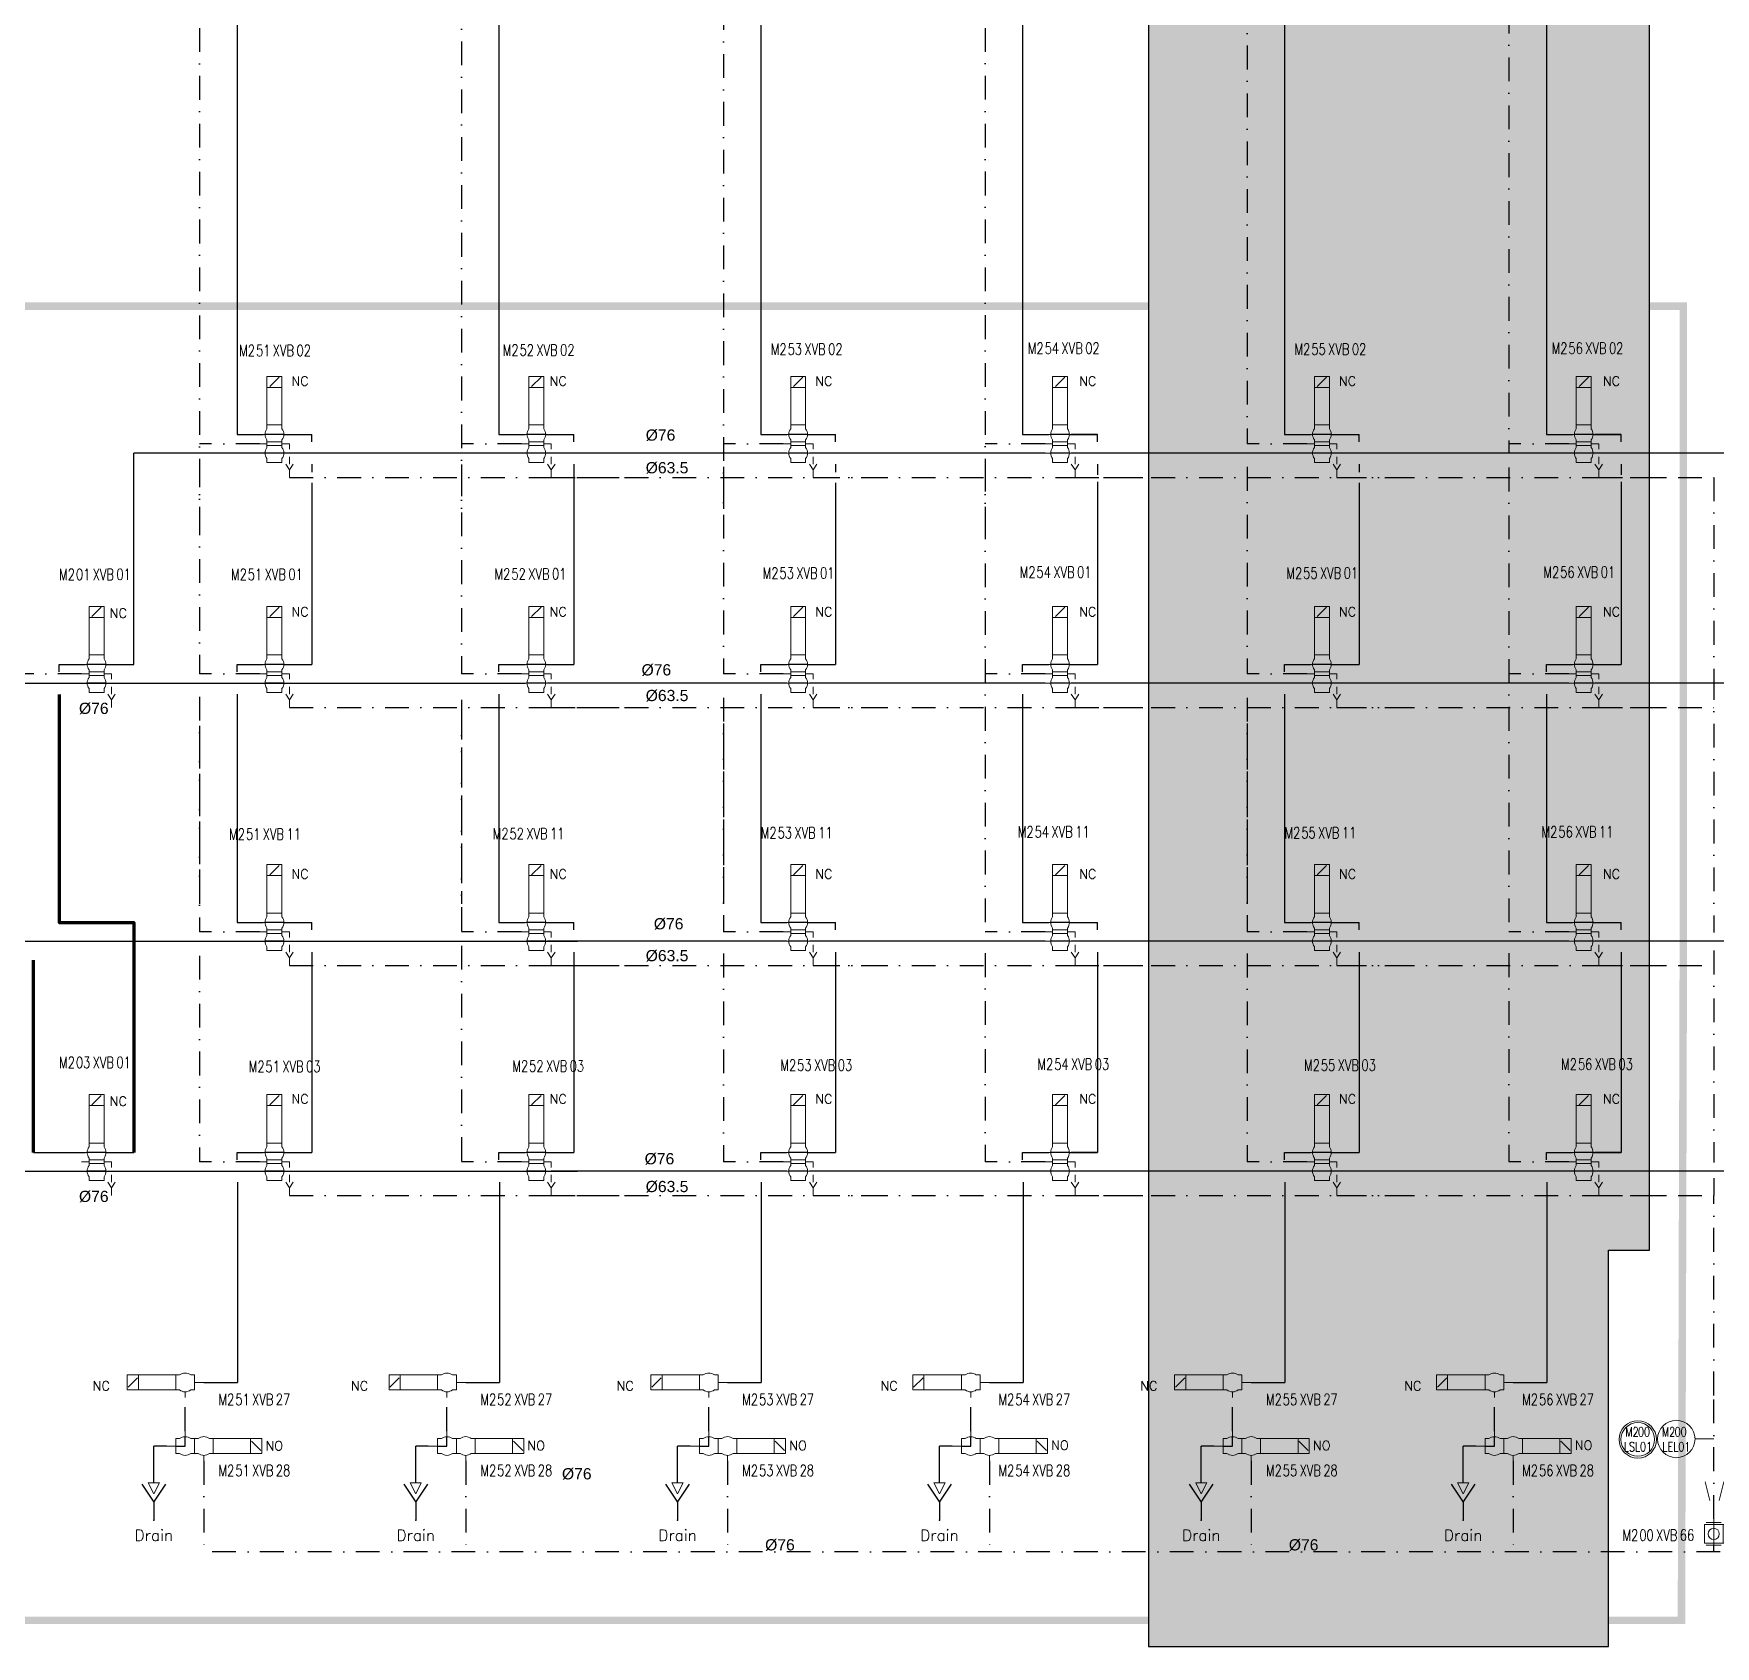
# Model space of a CAD drawing. Header units: inches. Extents: x 10149 to 11899, y 21917 to 23140.
# Drawn here: x 10406 to 10855.6, y 22190.5 to 22621.7 of the extents above; entities that cross this region are included whole.
import ezdxf
from ezdxf.enums import TextEntityAlignment as Align

# ---------------------------------------------------------------- set-up
doc = ezdxf.new("R2010")
doc.units = ezdxf.units.IN
doc.header["$MEASUREMENT"] = 0
doc.linetypes.add('CONTINU', pattern=[0])
doc.linetypes.add('DASHDOT2', pattern=[12.7, 6.35, -3.175, 0, -3.175])
for name, color, linetype in [('1', 7, 'CONTINU'), ('DIAMETRE', 7, 'Continuous'), ('MATERIEL-DIVERS', 7, 'Continuous'), ('POMPES-PROCESS', 7, 'Continuous'), ('REPERES', 7, 'Continuous'), ('techn-data', 7, 'Continuous'), ('TEXTES', 7, 'Continuous'), ('TUYAUTERIE-NEP', 4, 'DASHDOT2'), ('VANNES', 7, 'Continuous')]:
    doc.layers.add(name, color=color, linetype=linetype)
for name, color, linetype, lineweight in [('15 Pipe Drain', 32, 'Continuous', 30), ('19 Pipe Process', 30, 'Continuous', 30), ('31 Equipment', 7, 'Continuous', 9), ('33 Instruments Labels', 7, 'Continuous', 9), ('61 Revision Cloud', 1, 'Continuous', 9), ('Pipe-process', 30, 'Continuous', 70)]:
    doc.layers.add(name, color=color, linetype=linetype, lineweight=lineweight)
doc.layers.get('REPERES').off()
doc.styles.add('ROMANS', font='ROMANS.SHX')
doc.styles.get("Standard").update_dxf_attribs({"font": 'arial.ttf'})

# ---------------------------------------------------------------- blocks, each defined once
blk = doc.blocks.new('APV-VLV-DSEAT-SDE44-3')
at = {"layer": '31 Equipment', "ltscale": 38}
for p, q in [((1.25, 20.25), (-1.25, 17.75)), ((-2.5, 5), (-4, 5)), ((-2, 7.5), (-2, 6.5)), ((2, 7.5), (2, 6.5)), ((2.5, 5), (4, 5)), ((-2, 2.5), (-4, 2.5)), ((-2.5, 0), (-4, 0)), ((2, 2.5), (4, 2.5)), ((2.5, 0), (4, 0)), ((4, 2.5), (4, 1)), ((-2, -2.5), (-2, -1.5)), ((2, -2.5), (2, -1.5)), ((4, -4.5), (3, -3)), ((4, -1), (4, -3)), ((5, -3), (4, -4.5)), ((4, -4.5), (4, -6.5))]:
    blk.add_line(p, q, dxfattribs=at)
at = {"layer": '31 Equipment', "lineweight": 30}
for p, q in [((2.5, 5), (-2.5, 5)), ((2.5, 0), (-2.5, 0))]:
    blk.add_line(p, q, dxfattribs=at)
at = {"layer": '31 Equipment'}
for p, q in [((-2, 3), (-2, 3.5)), ((-2, 1.5), (-2, 2.5)), ((2, 3), (2, 3.5)), ((2, 1.5), (2, 2.5)), ((-2, -2.5), (2, -2.5))]:
    blk.add_line(p, q, dxfattribs=at)
at = {"layer": '31 Equipment', "ltscale": 38}
for points in [[(-2, 17.5), (2, 17.5), (2, 20.5), (-2, 20.5)], [(-2, 7.5), (2, 7.5), (2, 17.5), (-2, 17.5)], [(-2, 3), (2, 3), (2, 2), (-2, 2)]]:
    blk.add_lwpolyline(points, close=True, dxfattribs=at)
for centre, start, end in [((0, 5), 143.1301, 216.8699), ((0, 5), 323.1301, 36.8699), ((0, 0), 143.1301, 216.8699), ((0, 0), 323.1301, 36.8699)]:
    blk.add_arc(centre, 2.5, start, end, dxfattribs=at)
blk = doc.blocks.new('APV-INS-F-L-LS')
at = {"layer": '31 Equipment'}
for radius in [5, 4.5]:
    blk.add_circle((0, 0), radius, dxfattribs=at)
at = {"layer": '33 Instruments Labels', "style": 'ROMANS', "width": 0.8}
blk.add_attdef('LS?', text='', height=3, dxfattribs=at).set_placement((0, 0), align=Align.MIDDLE)
blk = doc.blocks.new('APV-VLV-SSEAT-SW43-41')
at = {"layer": '31 Equipment', "ltscale": 38}
for p, q in [((1.25, 20.25), (-1.25, 17.75)), ((-2, 7.5), (-2, 6.5)), ((2, 7.5), (2, 6.5)), ((2.5, 5), (4, 5)), ((-2.5, 0), (-4, 0)), ((-2, 2.5), (-2, 3.5)), ((-2, 2.5), (2, 2.5)), ((-2, 2.5), (-2, 1.5)), ((2, 2.5), (2, 3.5)), ((2, 2.5), (2, 1.5)), ((-2, -1.5), (-2, -2.5)), ((-2, -2.5), (2, -2.5)), ((0, -2.5), (0, -5)), ((2, -1.5), (2, -2.5))]:
    blk.add_line(p, q, dxfattribs=at)
at = {"layer": '31 Equipment', "lineweight": 30}
for p, q in [((0, 0), (-2.5, 0)), ((0, -2.5), (0, 0))]:
    blk.add_line(p, q, dxfattribs=at)
at = {"layer": '31 Equipment', "ltscale": 38}
for points in [[(-2, 17.5), (2, 17.5), (2, 20.5), (-2, 20.5)], [(-2, 7.5), (2, 7.5), (2, 17.5), (-2, 17.5)]]:
    blk.add_lwpolyline(points, close=True, dxfattribs=at)
for centre, start, end in [((0, 5), 143.1301, 216.8699), ((0, 5), 323.1301, 36.8699), ((0, 0), 143.1301, 216.8699), ((0, 0), 323.1301, 36.8699)]:
    blk.add_arc(centre, 2.5, start, end, dxfattribs=at)
blk = doc.blocks.new('EGOUT')
at = {"color": 7}
for p, q in [((-3.2, 9.61), (0, 4.81)), ((0, 4.81), (3.2, 9.61)), ((0, 4.81), (0, 0))]:
    blk.add_line(p, q, dxfattribs=at)
at = {"color": 7, "extrusion": (0, -1, 0)}
blk.add_point((0, 0), dxfattribs=at)
at = {"layer": 'POMPES-PROCESS', "style": 'ROMANS'}
blk.add_attdef('EGOUT', text='', height=3, dxfattribs=at).set_placement((0, -4), align=Align.MIDDLE)
blk = doc.blocks.new('APV-SIGN-ARW-FLOW-1')
at = {"layer": '31 Equipment'}
for p, q in [((-1.5, -1.5), (-1.5, 1.5)), ((-1.5, 1.5), (1.5, 0)), ((1.5, 0), (-1.5, -1.5))]:
    blk.add_line(p, q, dxfattribs=at)
blk = doc.blocks.new('APV-VLV-SSEAT-SW41-3')
at = {"layer": '31 Equipment', "ltscale": 38}
for p, q in [((1.25, 15.25), (-1.25, 12.75)), ((-2, 2.5), (-2, 1.5)), ((2, 2.5), (2, 1.5)), ((2.5, 0), (4, 0)), ((-2, -2.5), (-2, -1.5)), ((2, -2.5), (-2, -2.5)), ((-2, -2.5), (2, -2.5)), ((0, -2.5), (0, -5)), ((2, -2.5), (2, -1.5))]:
    blk.add_line(p, q, dxfattribs=at)
for points in [[(-2, 12.5), (2, 12.5), (2, 15.5), (-2, 15.5)], [(-2, 2.5), (2, 2.5), (2, 12.5), (-2, 12.5)]]:
    blk.add_lwpolyline(points, close=True, dxfattribs=at)
for start, end in [(143.1301, 216.8699), (323.1301, 36.8699)]:
    blk.add_arc((0, 0), 2.5, start, end, dxfattribs=at)
blk = doc.blocks.new('REPNORM1')
at = {"layer": 'TEXTES', "style": 'ROMANS', "width": 0.75}
for tag, p in [('ZONE', (-9.75, -1.25)), ('SOUSZONE', (-5.25, -1.25)), ('ELEMENT', (-0.75, -1.25)), ('NUM', (5.59, -1.22))]:
    blk.add_attdef(tag, p, '', height=3, dxfattribs=at)
blk = doc.blocks.new('REPINS')
at = {"layer": 'TEXTES', "style": 'ROMANS', "width": 0.75}
for tag, p in [('ZONE', (-3.3, 1)), ('SOUSZONE', (0.1, 1)), ('NUM', (0.2, -3))]:
    blk.add_attdef(tag, p, '', height=2.5, dxfattribs=at)
blk.add_attdef('ELEMENT', text='', height=2.5, dxfattribs=at).set_placement((-0.2, -3), align=Align.RIGHT)
blk = doc.blocks.new('APV-INS-M-L-LE1')
at = {"layer": '31 Equipment', "color": 7}
blk.add_line((0, -5), (0, -10), dxfattribs=at)
blk.add_circle((0, 0), 5, dxfattribs=at)
blk = doc.blocks.new('A$C2A027CBA')
at = {"layer": '31 Equipment', "ltscale": 38}
for p, q in [((0, 6.5), (0, 1.5)), ((5, 6.5), (0, 6.5)), ((2.5, 1.5), (2.5, 8)), ((5, 1.5), (5, 6.5)), ((17.75, 2.75), (15.25, 5.25)), ((0, 1.5), (5, 1.5)), ((2.5, 1.5), (2.5, 0))]:
    blk.add_line(p, q, dxfattribs=at)
at = {"layer": '31 Equipment'}
for p, q in [((4.5, 7), (0.5, 7)), ((0.5, 1), (4.5, 1))]:
    blk.add_line(p, q, dxfattribs=at)
at = {"layer": '31 Equipment', "ltscale": 38}
for points in [[(5, 6.5), (5, 1.5), (15, 1.5), (15, 6.5)], [(15, 6.5), (15, 1.5), (18, 1.5), (18, 6.5)]]:
    blk.add_lwpolyline(points, close=True, dxfattribs=at)
blk.add_circle((2.5, 4), 1.5, dxfattribs=at)
blk = doc.blocks.new('APV-FCE-GEN-REDCON-1')
at = {"layer": '31 Equipment', "color": 7}
for p, q in [((-2.5, 2.5), (2.5, 1.25)), ((2.5, 1.25), (2.5, 1.25)), ((2.5, -1.25), (-2.5, -2.5))]:
    blk.add_line(p, q, dxfattribs=at)

msp = doc.modelspace()

# ---------------------------------------------------------------- hatches: boundary and pattern name
at = {"layer": '1'}
h = msp.add_hatch(dxfattribs=at)
h.set_pattern_fill('ANSI31', color=4)
h.paths.add_polyline_path([(10827, 22190.54), (10827, 22296.5), (10838, 22296.5), (10838, 22651), (11302.29, 22651), (11302.29, 22682.5), (11790, 22682.5), (11790, 23051), (11317.5, 23051), (11317.5, 22689), (10704, 22689), (10704, 22190.54)])

# ---------------------------------------------------------------- linework, layer by layer
at = {"layer": '1', "color": 4}
msp.add_lwpolyline([(10827, 22190.54), (10827, 22296.5), (10838, 22296.5), (10838, 22651), (11302.29, 22651), (11302.29, 22682.5), (11790, 22682.5), (11790, 23051), (11317.5, 23051), (11317.5, 22689), (10704, 22689), (10704, 22190.54), (10827, 22190.54)], dxfattribs=at)
at = {"layer": '15 Pipe Drain'}
for p, q in [((10544.38, 22372.59), (10562.54, 22372.59)), ((10438.14, 22234.3), (10438.14, 22244.1)), ((10441.5, 22244.1), (10438.14, 22244.1)), ((10508.14, 22234.3), (10508.14, 22244.1)), ((10511.5, 22244.1), (10508.14, 22244.1)), ((10578.14, 22234.3), (10578.14, 22244.1)), ((10581.5, 22244.1), (10578.14, 22244.1)), ((10648.14, 22234.3), (10648.14, 22244.1)), ((10651.5, 22244.1), (10648.14, 22244.1)), ((10718.14, 22234.3), (10718.14, 22244.1)), ((10721.5, 22244.1), (10718.14, 22244.1)), ((10788.14, 22234.3), (10788.14, 22244.1)), ((10791.5, 22244.1), (10788.14, 22244.1))]:
    msp.add_line(p, q, dxfattribs=at)
at = {"layer": '19 Pipe Process'}
for p, q in [((10460.38, 22822.01), (10460.38, 22548.83)), ((10530.38, 22734), (10530.38, 22514.57)), ((10600.38, 22710.5), (10600.38, 22514.57)), ((10670.38, 22690), (10670.38, 22514.57)), ((10740.38, 22675), (10740.38, 22514.57)), ((10810.38, 22658.5), (10810.38, 22514.57)), ((10460.38, 22570.33), (10460.38, 22514.57)), ((10460.38, 22514.57), (10467.38, 22514.57)), ((10472.88, 22514.57), (10480.38, 22514.57)), ((10480.38, 22512.57), (10480.38, 22514.57)), ((10530.38, 22514.57), (10537.38, 22514.57)), ((10542.88, 22514.57), (10550.38, 22514.57)), ((10550.38, 22512.57), (10550.38, 22514.57)), ((10600.38, 22514.57), (10607.38, 22514.57)), ((10612.88, 22514.57), (10620.38, 22514.57)), ((10620.38, 22512.57), (10620.38, 22514.57)), ((10670.38, 22514.57), (10677.38, 22514.57)), ((10682.88, 22514.57), (10690.38, 22514.57)), ((10690.38, 22514.57), (10683.38, 22514.57)), ((10690.38, 22512.57), (10690.38, 22514.57)), ((10690.38, 22512.57), (10690.38, 22514.57)), ((10740.38, 22514.57), (10747.38, 22514.57)), ((10752.88, 22514.57), (10760.38, 22514.57)), ((10760.38, 22512.57), (10760.38, 22514.57)), ((10810.38, 22514.57), (10817.38, 22514.57)), ((10822.88, 22514.57), (10830.38, 22514.57)), ((10830.38, 22514.57), (10823.38, 22514.57)), ((10830.38, 22512.57), (10830.38, 22514.57)), ((10830.38, 22512.57), (10830.38, 22514.57)), ((10607.38, 22509.57), (10432.82, 22509.57)), ((10432.82, 22453.08), (10432.82, 22509.57)), ((10480.38, 22506.57), (10480.38, 22504.45)), ((10550.38, 22506.57), (10550.38, 22453.08)), ((10550.38, 22506.57), (10550.38, 22504.45)), ((10676.38, 22509.57), (10613.38, 22509.57)), ((10620.38, 22506.57), (10620.38, 22504.45)), ((10842.5, 22509.57), (10683.38, 22509.57)), ((10690.38, 22506.57), (10690.38, 22503.73)), ((10816.38, 22509.57), (10753.38, 22509.57)), ((10760.38, 22506.57), (10760.38, 22504.45)), ((10860.96, 22509.57), (10823.38, 22509.57)), ((10830.38, 22506.57), (10830.38, 22503.73)), ((10480.38, 22501.61), (10480.38, 22453.08)), ((10550.38, 22501.61), (10550.38, 22453.08)), ((10620.38, 22501.61), (10620.38, 22453.08)), ((10690.38, 22501.91), (10690.38, 22453.08)), ((10760.38, 22501.61), (10760.38, 22453.08)), ((10830.38, 22501.91), (10830.38, 22453.08)), ((10412.82, 22453.08), (10419.82, 22453.08)), ((10412.82, 22451.08), (10412.82, 22453.08)), ((10425.32, 22453.08), (10432.82, 22453.08)), ((10460.38, 22453.08), (10467.38, 22453.08)), ((10460.38, 22451.08), (10460.38, 22453.08)), ((10472.88, 22453.08), (10480.38, 22453.08)), ((10530.38, 22453.08), (10537.38, 22453.08)), ((10530.38, 22451.08), (10530.38, 22453.08)), ((10542.88, 22453.08), (10550.38, 22453.08)), ((10600.38, 22453.08), (10607.38, 22453.08)), ((10600.38, 22451.08), (10600.38, 22453.08)), ((10612.88, 22453.08), (10620.38, 22453.08)), ((10670.38, 22453.08), (10677.38, 22453.08)), ((10670.38, 22451.08), (10670.38, 22453.08)), ((10682.88, 22453.08), (10690.38, 22453.08)), ((10740.38, 22453.08), (10747.38, 22453.08)), ((10740.38, 22451.08), (10740.38, 22453.08)), ((10752.88, 22453.08), (10760.38, 22453.08)), ((10810.38, 22453.08), (10817.38, 22453.08)), ((10810.38, 22451.08), (10810.38, 22453.08)), ((10822.88, 22453.08), (10830.38, 22453.08)), ((10369.2, 22448.08), (10537.38, 22448.08)), ((10607.38, 22448.08), (10543.38, 22448.08)), ((10676.38, 22448.08), (10613.38, 22448.08)), ((10784.61, 22448.08), (10683.38, 22448.08)), ((10816.38, 22448.08), (10753.38, 22448.08)), ((10924.61, 22448.08), (10823.38, 22448.08)), ((10460.38, 22445.08), (10460.38, 22384.09)), ((10530.38, 22445.08), (10530.38, 22384.09)), ((10600.38, 22445.08), (10600.38, 22384.09)), ((10670.38, 22445.08), (10670.38, 22384.09)), ((10740.38, 22445.08), (10740.38, 22384.09)), ((10810.38, 22445.08), (10810.38, 22384.09)), ((10460.38, 22384.09), (10467.38, 22384.09)), ((10472.88, 22384.09), (10480.38, 22384.09)), ((10480.38, 22382.09), (10480.38, 22384.09)), ((10530.38, 22384.09), (10537.38, 22384.09)), ((10542.88, 22384.09), (10550.38, 22384.09)), ((10550.38, 22382.09), (10550.38, 22384.09)), ((10600.38, 22384.09), (10607.38, 22384.09)), ((10612.88, 22384.09), (10620.38, 22384.09)), ((10620.38, 22382.09), (10620.38, 22384.09)), ((10670.38, 22384.09), (10677.38, 22384.09)), ((10682.88, 22384.09), (10690.38, 22384.09)), ((10690.38, 22382.09), (10690.38, 22384.09)), ((10740.38, 22384.09), (10747.38, 22384.09)), ((10752.88, 22384.09), (10760.38, 22384.09)), ((10760.38, 22382.09), (10760.38, 22384.09)), ((10810.38, 22384.09), (10817.38, 22384.09)), ((10822.88, 22384.09), (10830.38, 22384.09)), ((10830.38, 22382.09), (10830.38, 22384.09)), ((10374.41, 22379.09), (10551.39, 22379.09)), ((10480.38, 22376.09), (10480.38, 22322.6)), ((10607.38, 22379.09), (10543.38, 22379.09)), ((10550.38, 22376.09), (10550.38, 22322.6)), ((10676.38, 22379.09), (10613.38, 22379.09)), ((10620.38, 22376.09), (10620.38, 22322.6)), ((10785.61, 22379.09), (10683.38, 22379.09)), ((10690.38, 22376.09), (10690.38, 22322.6)), ((10816.38, 22379.09), (10753.38, 22379.09)), ((10760.38, 22376.09), (10760.38, 22322.6)), ((10925.61, 22379.09), (10823.38, 22379.09)), ((10830.38, 22376.09), (10830.38, 22322.6)), ((10406, 22322.6), (10419.82, 22322.6)), ((10425.32, 22322.6), (10432.82, 22322.6)), ((10460.38, 22322.6), (10467.38, 22322.6)), ((10460.38, 22320.6), (10460.38, 22322.6)), ((10472.88, 22322.6), (10480.38, 22322.6)), ((10530.38, 22322.6), (10537.38, 22322.6)), ((10530.38, 22320.6), (10530.38, 22322.6)), ((10542.88, 22322.6), (10550.38, 22322.6)), ((10600.38, 22322.6), (10607.38, 22322.6)), ((10600.38, 22320.6), (10600.38, 22322.6)), ((10612.88, 22322.6), (10620.38, 22322.6)), ((10670.38, 22322.6), (10677.38, 22322.6)), ((10670.38, 22320.6), (10670.38, 22322.6)), ((10682.88, 22322.6), (10690.38, 22322.6)), ((10690.38, 22322.6), (10683.38, 22322.6)), ((10740.38, 22322.6), (10747.38, 22322.6)), ((10740.38, 22320.6), (10740.38, 22322.6)), ((10752.88, 22322.6), (10760.38, 22322.6)), ((10810.38, 22322.6), (10817.38, 22322.6)), ((10810.38, 22320.6), (10810.38, 22322.6)), ((10822.88, 22322.6), (10830.38, 22322.6)), ((10830.38, 22322.6), (10823.38, 22322.6)), ((10374.41, 22317.6), (10551.39, 22317.6)), ((10607.38, 22317.6), (10544.38, 22317.6)), ((10783.61, 22317.6), (10613.38, 22317.6)), ((10923.61, 22317.6), (10753.38, 22317.6)), ((10460.5, 22314.6), (10460.5, 22261.1)), ((10530.5, 22314.6), (10530.5, 22261.1)), ((10600.5, 22314.6), (10600.5, 22261.1)), ((10670.5, 22314.6), (10670.5, 22261.1)), ((10740.5, 22314.6), (10740.5, 22261.1)), ((10810.5, 22314.6), (10810.5, 22261.1)), ((10451.5, 22261.1), (10460.5, 22261.1)), ((10521.5, 22261.1), (10530.5, 22261.1)), ((10591.5, 22261.1), (10600.5, 22261.1)), ((10661.5, 22261.1), (10670.5, 22261.1)), ((10731.5, 22261.1), (10740.5, 22261.1)), ((10801.5, 22261.1), (10810.5, 22261.1))]:
    msp.add_line(p, q, dxfattribs=at)
at = {"layer": '31 Equipment', "ltscale": 38}
msp.add_point((10855.12, 22239.64), dxfattribs=at)
at = {"layer": '61 Revision Cloud', "const_width": 2}
msp.add_lwpolyline([(10235.46, 22548.84), (10235.41, 22197.5), (10846.5, 22197.5), (10846.98, 22370.2), (10846.98, 22370.2), (10847.02, 22548.84), (10235.46, 22548.84)], dxfattribs=at)
at = {"layer": 'Pipe-process'}
for points in [[(10412.82, 22445), (10412.82, 22384.09), (10432.82, 22384.09), (10432.82, 22322.6)], [(10406, 22322.6), (10406, 22374)]]:
    msp.add_lwpolyline(points, dxfattribs=at)
at = {"layer": 'TUYAUTERIE-NEP'}
for p, q in [((10520.38, 22722), (10520.38, 22490.57)), ((10590.38, 22718.64), (10590.38, 22490.57)), ((10450.38, 22712.78), (10450.38, 22490.57)), ((10660.38, 22700), (10660.38, 22490.57)), ((10730.38, 22682.5), (10730.38, 22512.07)), ((10800.38, 22666.5), (10800.38, 22509.57)), ((10466.38, 22512.07), (10450.38, 22512.07)), ((10536.38, 22512.07), (10520.38, 22512.07)), ((10606.38, 22512.07), (10590.38, 22512.07)), ((10676.38, 22512.07), (10660.38, 22512.07)), ((10746.38, 22512.07), (10730.38, 22512.07)), ((10816.38, 22512.07), (10800.38, 22512.07)), ((10450.38, 22506.78), (10450.38, 22450.58)), ((10520.38, 22506.5), (10520.38, 22450.58)), ((10590.38, 22505.85), (10590.38, 22450.58)), ((10660.38, 22505.68), (10660.38, 22381.59)), ((10730.38, 22505.85), (10730.38, 22450.58)), ((10800.38, 22505.68), (10800.38, 22381.59)), ((10474.38, 22503.07), (10855.12, 22503.07)), ((10544.38, 22503.07), (10562.54, 22503.07)), ((10614.38, 22503.07), (10632.54, 22503.07)), ((10684.38, 22503.07), (10702.54, 22503.07)), ((10754.38, 22503.07), (10772.54, 22503.07)), ((10824.38, 22503.07), (10842.54, 22503.07)), ((10855.12, 22503.07), (10855.12, 22449.97)), ((10418.82, 22450.58), (10402.82, 22450.58)), ((10466.38, 22450.58), (10450.38, 22450.58)), ((10536.38, 22450.58), (10520.38, 22450.58)), ((10606.38, 22450.58), (10590.38, 22450.58)), ((10676.38, 22450.58), (10660.38, 22450.58)), ((10746.38, 22450.58), (10730.38, 22450.58)), ((10816.38, 22450.58), (10800.38, 22450.58)), ((10855.12, 22449.97), (10855.12, 22381.35)), ((10450.38, 22444.4), (10450.38, 22389.08)), ((10520.38, 22443.62), (10520.38, 22389.08)), ((10590.38, 22444.14), (10590.38, 22389.08)), ((10730.38, 22444.14), (10730.38, 22389.08)), ((10474.38, 22441.58), (10855.12, 22441.58)), ((10520.38, 22439.33), (10520.38, 22381.59)), ((10544.38, 22441.58), (10562.54, 22441.58)), ((10614.38, 22441.58), (10632.54, 22441.58)), ((10684.38, 22441.58), (10702.54, 22441.58)), ((10754.38, 22441.58), (10772.54, 22441.58)), ((10824.38, 22441.58), (10842.54, 22441.58)), ((10450.38, 22436.63), (10450.38, 22381.59)), ((10590.38, 22437.24), (10590.38, 22381.59)), ((10730.38, 22437.24), (10730.38, 22381.59)), ((10466.38, 22381.59), (10450.38, 22381.59)), ((10536.38, 22381.59), (10520.38, 22381.59)), ((10606.38, 22381.59), (10590.38, 22381.59)), ((10676.38, 22381.59), (10660.38, 22381.59)), ((10746.38, 22381.59), (10730.38, 22381.59)), ((10816.38, 22381.59), (10800.38, 22381.59)), ((10450.38, 22375.13), (10450.38, 22320.1)), ((10520.38, 22377.83), (10520.38, 22320.1)), ((10590.38, 22375.75), (10590.38, 22320.1)), ((10660.38, 22375.84), (10660.38, 22320.1)), ((10730.38, 22375.75), (10730.38, 22320.1)), ((10800.38, 22375.84), (10800.38, 22320.1)), ((10855.12, 22376.55), (10855.12, 22319.86)), ((10474.38, 22372.59), (10855.12, 22372.59)), ((10544.38, 22372.59), (10562.54, 22372.59)), ((10614.38, 22372.59), (10632.54, 22372.59)), ((10684.38, 22372.59), (10702.54, 22372.59)), ((10754.38, 22372.59), (10772.54, 22372.59)), ((10824.38, 22372.59), (10842.54, 22372.59)), ((10466.38, 22320.1), (10450.38, 22320.1)), ((10536.38, 22320.1), (10520.38, 22320.1)), ((10606.38, 22320.1), (10590.38, 22320.1)), ((10676.38, 22320.1), (10660.38, 22320.1)), ((10746.38, 22320.1), (10730.38, 22320.1)), ((10816.38, 22320.1), (10800.38, 22320.1)), ((10855.12, 22315.68), (10855.12, 22311.1)), ((10474.38, 22311.1), (10855.12, 22311.1)), ((10544.38, 22311.1), (10562.54, 22311.1)), ((10614.38, 22311.1), (10632.54, 22311.1)), ((10684.38, 22311.1), (10702.54, 22311.1)), ((10754.38, 22311.1), (10772.54, 22311.1)), ((10824.38, 22311.1), (10842.54, 22311.1)), ((10855.12, 22257.64), (10855.12, 22311.1)), ((10446.5, 22248.1), (10446.5, 22257.1)), ((10516.5, 22248.1), (10516.5, 22257.1)), ((10586.5, 22248.1), (10586.5, 22257.1)), ((10656.5, 22248.1), (10656.5, 22257.1)), ((10726.5, 22248.1), (10726.5, 22257.1)), ((10796.5, 22248.1), (10796.5, 22257.1)), ((10855.12, 22224.61), (10855.12, 22257.64)), ((10451.5, 22240.1), (10451.5, 22215.83)), ((10521.5, 22240.1), (10521.5, 22215.83)), ((10591.5, 22240.1), (10591.5, 22215.83)), ((10661.5, 22240.1), (10661.5, 22215.83)), ((10731.5, 22240.1), (10731.5, 22215.83)), ((10801.5, 22240.1), (10801.5, 22215.83)), ((10855.12, 22215.83), (10855.12, 22217.47)), ((10895.26, 22215.83), (10451.5, 22215.83))]:
    msp.add_line(p, q, dxfattribs=at)

# ---------------------------------------------------------------- block references
at = {"layer": '19 Pipe Process'}
msp.add_blockref('A$C2A027CBA', (10852.62, 22216.61), dxfattribs=at)
at = {"layer": '33 Instruments Labels', "rotation": 89.99999999999999}
msp.add_blockref('APV-INS-M-L-LE1', (10845.12, 22245.98), dxfattribs=at)
at = {"layer": 'MATERIEL-DIVERS'}
msp.add_blockref('APV-INS-F-L-LS', (10834.83, 22245.85), dxfattribs=at)
for p in [(10438.14, 22224.3), (10508.14, 22224.3), (10578.14, 22224.3), (10648.14, 22224.3), (10718.14, 22224.3), (10788.14, 22224.3)]:
    msp.add_blockref('EGOUT', p, dxfattribs=at).add_auto_attribs({'EGOUT': 'Drain'})
for name, p, rotation in [('APV-SIGN-ARW-FLOW-1', (10438.14, 22232.8), 269.9999999999999), ('APV-SIGN-ARW-FLOW-1', (10508.14, 22232.8), 269.9999999999999), ('APV-SIGN-ARW-FLOW-1', (10578.14, 22232.8), 269.9999999999999), ('APV-SIGN-ARW-FLOW-1', (10648.14, 22232.8), 269.9999999999999), ('APV-SIGN-ARW-FLOW-1', (10718.14, 22232.8), 269.9999999999999), ('APV-SIGN-ARW-FLOW-1', (10788.14, 22232.8), 269.9999999999999), ('APV-FCE-GEN-REDCON-1', (10855.3, 22232.01), 270)]:
    msp.add_blockref(name, p, dxfattribs=dict(at, rotation=rotation))
at = {"layer": 'REPERES'}
for p, values in [((10470.69, 22536.71), {'ZONE': 'M2  ', 'SOUSZONE': '51', 'ELEMENT': 'XVB', 'NUM': '02'}), ((10541.15, 22536.84), {'ZONE': 'M2  ', 'SOUSZONE': '52', 'ELEMENT': 'XVB', 'NUM': '02'}), ((10612.81, 22537.07), {'ZONE': 'M2  ', 'SOUSZONE': '53', 'ELEMENT': 'XVB', 'NUM': '02'}), ((10681.53, 22537.33), {'ZONE': 'M2  ', 'SOUSZONE': '54', 'ELEMENT': 'XVB', 'NUM': '02'}), ((10752.81, 22537.07), {'ZONE': 'M2  ', 'SOUSZONE': '55', 'ELEMENT': 'XVB', 'NUM': '02'}), ((10821.53, 22537.33), {'ZONE': 'M2  ', 'SOUSZONE': '56', 'ELEMENT': 'XVB', 'NUM': '02'}), ((10422.55, 22476.86), {'ZONE': 'M2  ', 'SOUSZONE': '01', 'ELEMENT': 'XVB', 'NUM': '01'}), ((10468.5, 22476.86), {'ZONE': 'M2  ', 'SOUSZONE': '51', 'ELEMENT': 'XVB', 'NUM': '01'}), ((10538.96, 22476.99), {'ZONE': 'M2  ', 'SOUSZONE': '52', 'ELEMENT': 'XVB', 'NUM': '01'}), ((10610.62, 22477.22), {'ZONE': 'M2  ', 'SOUSZONE': '53', 'ELEMENT': 'XVB', 'NUM': '01'}), ((10679.34, 22477.47), {'ZONE': 'M2  ', 'SOUSZONE': '54', 'ELEMENT': 'XVB', 'NUM': '01'}), ((10750.62, 22477.22), {'ZONE': 'M2  ', 'SOUSZONE': '55', 'ELEMENT': 'XVB', 'NUM': '01'}), ((10819.34, 22477.47), {'ZONE': 'M2  ', 'SOUSZONE': '56', 'ELEMENT': 'XVB', 'NUM': '01'}), ((10468.01, 22407.43), {'ZONE': 'M2  ', 'SOUSZONE': '51', 'ELEMENT': 'XVB', 'NUM': '11'}), ((10538.47, 22407.56), {'ZONE': 'M2  ', 'SOUSZONE': '52', 'ELEMENT': 'XVB', 'NUM': '11'}), ((10610.13, 22407.79), {'ZONE': 'M2  ', 'SOUSZONE': '53', 'ELEMENT': 'XVB', 'NUM': '11'}), ((10678.85, 22408.04), {'ZONE': 'M2  ', 'SOUSZONE': '54', 'ELEMENT': 'XVB', 'NUM': '11'}), ((10750.13, 22407.79), {'ZONE': 'M2  ', 'SOUSZONE': '55', 'ELEMENT': 'XVB', 'NUM': '11'}), ((10818.85, 22408.04), {'ZONE': 'M2  ', 'SOUSZONE': '56', 'ELEMENT': 'XVB', 'NUM': '11'}), ((10422.55, 22346.38), {'ZONE': 'M2  ', 'SOUSZONE': '03', 'ELEMENT': 'XVB', 'NUM': '01'}), ((10473.24, 22345.3), {'ZONE': 'M2  ', 'SOUSZONE': '51', 'ELEMENT': 'XVB', 'NUM': '03'}), ((10543.7, 22345.43), {'ZONE': 'M2  ', 'SOUSZONE': '52', 'ELEMENT': 'XVB', 'NUM': '03'}), ((10615.36, 22345.65), {'ZONE': 'M2  ', 'SOUSZONE': '53', 'ELEMENT': 'XVB', 'NUM': '03'}), ((10684.08, 22345.91), {'ZONE': 'M2  ', 'SOUSZONE': '54', 'ELEMENT': 'XVB', 'NUM': '03'}), ((10755.36, 22345.65), {'ZONE': 'M2  ', 'SOUSZONE': '55', 'ELEMENT': 'XVB', 'NUM': '03'}), ((10824.08, 22345.91), {'ZONE': 'M2  ', 'SOUSZONE': '56', 'ELEMENT': 'XVB', 'NUM': '03'}), ((10465.17, 22256.29), {'ZONE': 'M2  ', 'SOUSZONE': '51', 'ELEMENT': 'XVB', 'NUM': '27'}), ((10535.17, 22256.29), {'ZONE': 'M2  ', 'SOUSZONE': '52', 'ELEMENT': 'XVB', 'NUM': '27'}), ((10605.17, 22256.29), {'ZONE': 'M2  ', 'SOUSZONE': '53', 'ELEMENT': 'XVB', 'NUM': '27'}), ((10673.67, 22256.29), {'ZONE': 'M2  ', 'SOUSZONE': '54', 'ELEMENT': 'XVB', 'NUM': '27'}), ((10745.17, 22256.29), {'ZONE': 'M2  ', 'SOUSZONE': '55', 'ELEMENT': 'XVB', 'NUM': '27'}), ((10813.67, 22256.29), {'ZONE': 'M2  ', 'SOUSZONE': '56', 'ELEMENT': 'XVB', 'NUM': '27'}), ((10465.17, 22237.29), {'ZONE': 'M2  ', 'SOUSZONE': '51', 'ELEMENT': 'XVB', 'NUM': '28'}), ((10535.17, 22237.29), {'ZONE': 'M2  ', 'SOUSZONE': '52', 'ELEMENT': 'XVB', 'NUM': '28'}), ((10605.17, 22237.29), {'ZONE': 'M2  ', 'SOUSZONE': '53', 'ELEMENT': 'XVB', 'NUM': '28'}), ((10673.67, 22237.29), {'ZONE': 'M2  ', 'SOUSZONE': '54', 'ELEMENT': 'XVB', 'NUM': '28'}), ((10745.17, 22237.29), {'ZONE': 'M2  ', 'SOUSZONE': '55', 'ELEMENT': 'XVB', 'NUM': '28'}), ((10813.67, 22237.29), {'ZONE': 'M2  ', 'SOUSZONE': '56', 'ELEMENT': 'XVB', 'NUM': '28'}), ((10840.48, 22220.02), {'ZONE': 'M2  ', 'SOUSZONE': '00', 'ELEMENT': 'XVB', 'NUM': '66'})]:
    msp.add_blockref('REPNORM1', p, dxfattribs=at).add_auto_attribs(values)
ref = msp.add_blockref('REPINS', (10834.8, 22245.65), dxfattribs=at)
ref.add_attrib('ZONE', 'M2  ', (10831.5, 22246.65), dxfattribs={"layer": 'TEXTES', "height": 2.5, "style": 'ROMANS', "width": 0.75})
ref.add_attrib('SOUSZONE', '00', (10834.9, 22246.65), dxfattribs={"layer": 'TEXTES', "height": 2.5, "style": 'ROMANS', "width": 0.75})
ref.add_attrib('ELEMENT', 'LSL', dxfattribs={"layer": 'TEXTES', "height": 2.5, "style": 'ROMANS', "width": 0.75}).set_placement((10835.43, 22242.65), align=Align.RIGHT)
ref.add_attrib('NUM', '01', (10835.43, 22242.65), dxfattribs={"layer": 'TEXTES', "height": 2.5, "style": 'ROMANS', "width": 0.75})
ref = msp.add_blockref('REPINS', (10844.59, 22245.65), dxfattribs=at)
ref.add_attrib('ZONE', 'M2  ', (10841.29, 22246.65), dxfattribs={"layer": 'TEXTES', "height": 2.5, "style": 'ROMANS', "width": 0.75})
ref.add_attrib('SOUSZONE', '00', (10844.69, 22246.65), dxfattribs={"layer": 'TEXTES', "height": 2.5, "style": 'ROMANS', "width": 0.75})
ref.add_attrib('ELEMENT', 'LEL', dxfattribs={"layer": 'TEXTES', "height": 2.5, "style": 'ROMANS', "width": 0.75}).set_placement((10845.66, 22242.65), align=Align.RIGHT)
ref.add_attrib('NUM', '01', (10845.66, 22242.65), dxfattribs={"layer": 'TEXTES', "height": 2.5, "style": 'ROMANS', "width": 0.75})
at = {"layer": 'VANNES'}
for p in [(10470.38, 22509.57), (10540.38, 22509.57), (10610.38, 22509.57), (10680.38, 22509.57), (10750.38, 22509.57), (10820.38, 22509.57), (10422.82, 22448.08), (10470.38, 22448.08), (10540.38, 22448.08), (10610.38, 22448.08), (10680.38, 22448.08), (10750.38, 22448.08), (10820.38, 22448.08), (10470.38, 22379.09), (10540.38, 22379.09), (10610.38, 22379.09), (10680.38, 22379.09), (10750.38, 22379.09), (10820.38, 22379.09), (10422.82, 22317.6), (10470.38, 22317.6), (10540.38, 22317.6), (10610.38, 22317.6), (10680.38, 22317.6), (10750.38, 22317.6), (10820.38, 22317.6)]:
    msp.add_blockref('APV-VLV-DSEAT-SDE44-3', p, dxfattribs=at)
at = {"layer": 'VANNES', "xscale": -1, "rotation": 90}
for p in [(10446.5, 22261.1), (10516.5, 22261.1), (10586.5, 22261.1), (10656.5, 22261.1), (10726.5, 22261.1), (10796.5, 22261.1)]:
    msp.add_blockref('APV-VLV-SSEAT-SW41-3', p, dxfattribs=at)
at = {"layer": 'VANNES', "rotation": 270.0317343014626}
for p in [(10446.5, 22244.1), (10516.5, 22244.1), (10586.5, 22244.1), (10656.5, 22244.1), (10726.5, 22244.1), (10796.5, 22244.1)]:
    msp.add_blockref('APV-VLV-SSEAT-SW43-41', p, dxfattribs=at)

# ---------------------------------------------------------------- texts
at = {"layer": 'DIAMETRE'}
for s, p in [('%%C76', (10569.62, 22512.88)), ('%%C63.5', (10569.62, 22504.15)), ('%%C76', (10568.51, 22450.11)), ('%%C76', (10418.12, 22439.82)), ('%%C63.5', (10569.62, 22443.25)), ('%%C76', (10571.79, 22382.23)), ('%%C63.5', (10569.62, 22373.71)), ('%%C76', (10569.34, 22319.41)), ('%%C76', (10418.12, 22309.34)), ('%%C63.5', (10569.62, 22311.98)), ('%%C76', (10547.23, 22235.18)), ('%%C76', (10601.54, 22216.19)), ('%%C76', (10741.54, 22216.19))]:
    msp.add_text(s, height=3, dxfattribs=at).set_placement(p)
at = {"layer": 'techn-data', "style": 'ROMANS'}
for s, p in [('NC', (10477.21, 22528.82)), ('NC', (10546.23, 22528.82)), ('NC', (10617.24, 22528.82)), ('NC', (10687.79, 22528.82)), ('NC', (10757.24, 22528.82)), ('NC', (10827.79, 22528.82)), ('NC', (10428.64, 22466.75)), ('NC', (10477.21, 22467.15)), ('NC', (10546.23, 22467.15)), ('NC', (10617.24, 22467.15)), ('NC', (10687.79, 22467.15)), ('NC', (10757.24, 22467.15)), ('NC', (10827.79, 22467.15)), ('NC', (10477.21, 22397.03)), ('NC', (10546.23, 22397.03)), ('NC', (10617.24, 22397.03)), ('NC', (10687.79, 22397.03)), ('NC', (10757.24, 22397.03)), ('NC', (10827.79, 22397.03)), ('NC', (10428.64, 22336.27)), ('NC', (10477.21, 22336.89)), ('NC', (10546.23, 22336.89)), ('NC', (10617.24, 22336.89)), ('NC', (10687.79, 22336.89)), ('NC', (10757.24, 22336.89)), ('NC', (10827.79, 22336.89)), ('NC', (10424.09, 22260.18)), ('NC', (10493.12, 22260.18)), ('NC', (10564.12, 22260.18)), ('NC', (10634.68, 22260.18)), ('NC', (10704.12, 22260.18)), ('NC', (10774.68, 22260.18)), ('NO', (10470.34, 22244.17)), ('NO', (10540.34, 22244.21)), ('NO', (10610.34, 22244.25)), ('NO', (10680.34, 22244.29)), ('NO', (10750.34, 22244.25)), ('NO', (10820.34, 22244.29))]:
    msp.add_text(s, height=2.5, dxfattribs=at).set_placement(p, align=Align.MIDDLE_CENTER)

doc.saveas('drawing.dxf')
